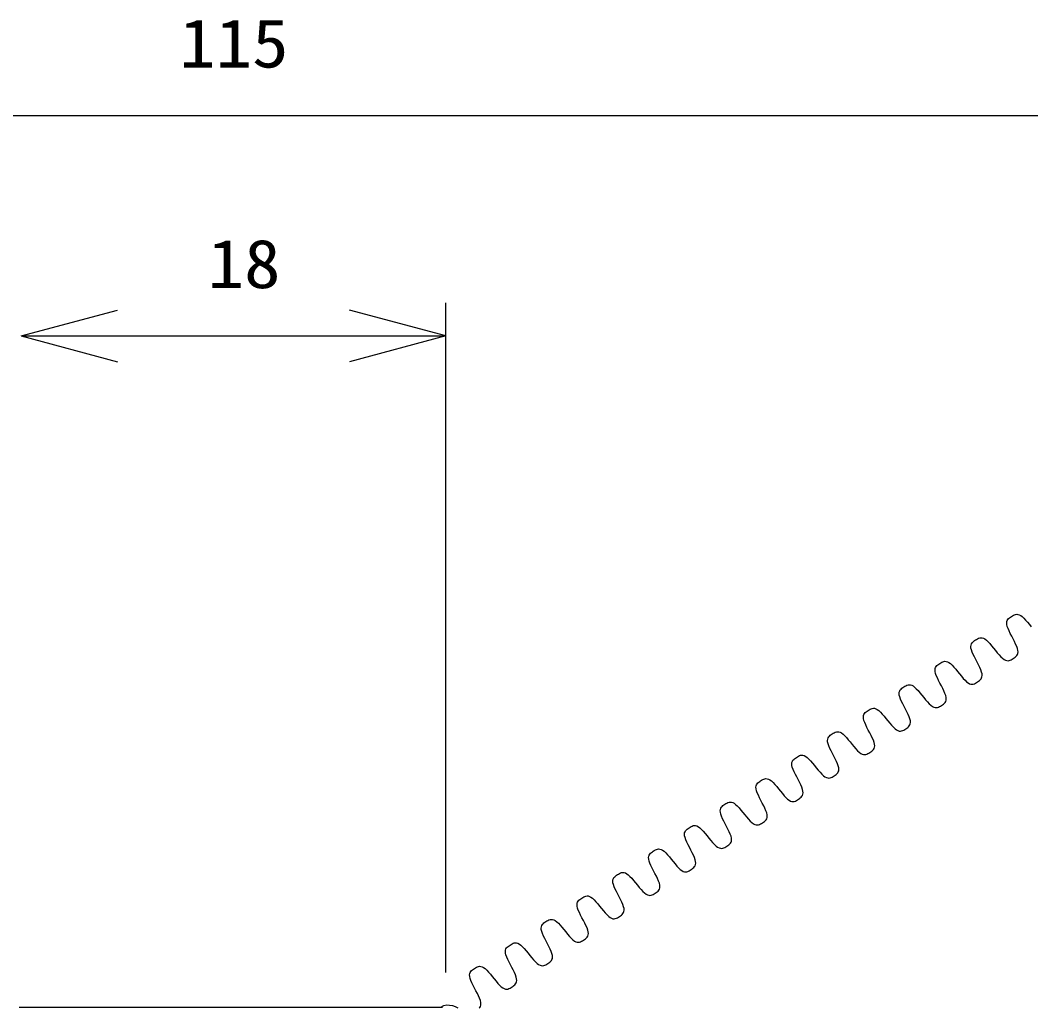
# Model space of a CAD drawing. Units: millimetres on the paper. Extents: x -142 to 142, y -95 to 95.
# Drawn here: x -58.96 to -28.55, y -57.89 to -28.16 of the extents above; entities that cross this region are included whole.
import ezdxf
from ezdxf.enums import TextEntityAlignment as Align

# ---------------------------------------------------------------- set-up
doc = ezdxf.new("R2010")
doc.units = ezdxf.units.MM
doc.layers.add('0-0_0', color=4, linetype='Continuous')
doc.styles.add('ＭＳ ゴシック', font='')
doc.styles.get('ＭＳ ゴシック').set_extended_font_data('MS Gothic')

msp = doc.modelspace()

# ---------------------------------------------------------------- linework, layer by layer
at = {"layer": '0-0_0'}
for p, q in [((-81.351, -31.028), (-24.751, -31.028)), ((-46.147, -56.827), (-46.147, -36.668)), ((-58.922, -37.668), (-46.152, -37.668))]:
    msp.add_line(p, q, dxfattribs=at)
at = {"layer": '0-0_0', "color": 7}
for p, q in [((-58.922, -37.668), (-56.025, -36.891)), ((-46.152, -37.668), (-49.05, -36.891)), ((-58.922, -37.668), (-56.025, -38.444)), ((-46.152, -37.668), (-49.05, -38.444))]:
    msp.add_line(p, q, dxfattribs=at)
at = {"layer": '0-0_0'}
for points in [[(-29.405, -47.371), (-29.359, -47.405), (-29.316, -47.427), (-29.277, -47.439), (-29.24, -47.442), (-29.206, -47.438), (-29.173, -47.427), (-29.141, -47.412), (-29.111, -47.394), (-29.081, -47.375), (-29.051, -47.355), (-29.023, -47.334), (-28.996, -47.311), (-28.974, -47.285), (-28.956, -47.256), (-28.944, -47.221), (-28.939, -47.18), (-28.943, -47.132), (-28.955, -47.076), (-28.979, -47.011), (-29.01, -46.94), (-29.047, -46.863), (-29.088, -46.784), (-29.13, -46.703), (-29.171, -46.623), (-29.208, -46.547), (-29.24, -46.475), (-29.263, -46.411), (-29.276, -46.355), (-29.279, -46.307), (-29.274, -46.266), (-29.263, -46.231), (-29.245, -46.201), (-29.222, -46.176), (-29.196, -46.153), (-29.167, -46.132), (-29.137, -46.112), (-29.107, -46.093), (-29.077, -46.075), (-29.045, -46.06)], [(-29.045, -46.06), (-29.013, -46.05), (-28.978, -46.045), (-28.941, -46.048), (-28.902, -46.06), (-28.859, -46.082), (-28.813, -46.116), (-28.763, -46.163), (-28.71, -46.221), (-28.655, -46.285), (-28.598, -46.354), (-28.541, -46.425)], [(-30.023, -47.928), (-30.018, -47.887), (-30.021, -47.839), (-30.034, -47.783), (-30.057, -47.719), (-30.089, -47.647), (-30.126, -47.571), (-30.167, -47.491), (-30.209, -47.41), (-30.25, -47.331), (-30.287, -47.254), (-30.318, -47.183), (-30.341, -47.118), (-30.354, -47.062), (-30.358, -47.014), (-30.353, -46.973), (-30.341, -46.938), (-30.323, -46.909), (-30.301, -46.883), (-30.275, -46.86), (-30.246, -46.839), (-30.216, -46.819), (-30.186, -46.8), (-30.156, -46.782), (-30.124, -46.767), (-30.092, -46.757), (-30.057, -46.752), (-30.02, -46.755), (-29.981, -46.767), (-29.938, -46.789), (-29.892, -46.824), (-29.842, -46.871), (-29.789, -46.928), (-29.734, -46.993), (-29.677, -47.062), (-29.62, -47.133), (-29.564, -47.202), (-29.508, -47.267), (-29.455, -47.324), (-29.405, -47.371)], [(-32.049, -48.238), (-31.999, -48.285), (-31.946, -48.342), (-31.89, -48.407), (-31.834, -48.476), (-31.777, -48.547), (-31.72, -48.616), (-31.665, -48.681), (-31.612, -48.738), (-31.562, -48.785), (-31.516, -48.819), (-31.473, -48.841), (-31.434, -48.853), (-31.397, -48.856), (-31.362, -48.851), (-31.33, -48.841), (-31.298, -48.826), (-31.268, -48.808), (-31.238, -48.789), (-31.208, -48.769), (-31.179, -48.748), (-31.153, -48.725), (-31.131, -48.699), (-31.113, -48.669), (-31.101, -48.635), (-31.096, -48.594), (-31.1, -48.546), (-31.113, -48.49), (-31.136, -48.425), (-31.167, -48.354), (-31.204, -48.277), (-31.245, -48.198), (-31.287, -48.117), (-31.328, -48.038), (-31.366, -47.961), (-31.397, -47.89), (-31.42, -47.825), (-31.433, -47.769), (-31.436, -47.721), (-31.432, -47.68)], [(-31.432, -47.68), (-31.42, -47.646), (-31.402, -47.616), (-31.379, -47.59), (-31.353, -47.567), (-31.324, -47.546), (-31.295, -47.527), (-31.265, -47.507), (-31.234, -47.489), (-31.203, -47.474), (-31.17, -47.464), (-31.136, -47.459), (-31.099, -47.462), (-31.06, -47.474), (-31.017, -47.497), (-30.971, -47.531), (-30.921, -47.578), (-30.868, -47.635), (-30.812, -47.7), (-30.756, -47.769), (-30.699, -47.84), (-30.642, -47.909), (-30.587, -47.974), (-30.534, -48.031), (-30.484, -48.078), (-30.437, -48.112), (-30.395, -48.134), (-30.355, -48.146), (-30.319, -48.149), (-30.284, -48.145), (-30.251, -48.134), (-30.22, -48.119), (-30.19, -48.101), (-30.16, -48.082), (-30.13, -48.062), (-30.101, -48.042), (-30.075, -48.019), (-30.052, -47.993), (-30.035, -47.963), (-30.023, -47.928)], [(-32.408, -49.548), (-32.376, -49.533), (-32.346, -49.515), (-32.316, -49.496), (-32.286, -49.476), (-32.257, -49.455), (-32.231, -49.432), (-32.209, -49.406), (-32.191, -49.377), (-32.179, -49.342), (-32.174, -49.301), (-32.178, -49.253), (-32.19, -49.197), (-32.214, -49.133), (-32.245, -49.061), (-32.282, -48.984), (-32.323, -48.905), (-32.365, -48.824), (-32.406, -48.745), (-32.443, -48.668), (-32.475, -48.597), (-32.498, -48.532), (-32.511, -48.476), (-32.514, -48.428), (-32.51, -48.388), (-32.498, -48.353), (-32.48, -48.323), (-32.457, -48.297), (-32.431, -48.274), (-32.403, -48.253), (-32.373, -48.234), (-32.343, -48.214), (-32.312, -48.196), (-32.281, -48.182), (-32.248, -48.171), (-32.214, -48.167), (-32.177, -48.17), (-32.137, -48.181), (-32.095, -48.204), (-32.049, -48.238)], [(-33.36, -49.691), (-33.401, -49.611), (-33.443, -49.531), (-33.484, -49.451), (-33.521, -49.375), (-33.552, -49.303), (-33.575, -49.239), (-33.588, -49.183), (-33.592, -49.135), (-33.587, -49.094), (-33.575, -49.059), (-33.557, -49.029), (-33.534, -49.003), (-33.508, -48.981), (-33.48, -48.96), (-33.45, -48.94), (-33.42, -48.921), (-33.39, -48.903), (-33.358, -48.888), (-33.326, -48.877), (-33.291, -48.873), (-33.255, -48.876), (-33.215, -48.888), (-33.173, -48.91), (-33.126, -48.944), (-33.077, -48.991), (-33.024, -49.049), (-32.968, -49.113), (-32.912, -49.183), (-32.854, -49.253), (-32.798, -49.322), (-32.742, -49.387), (-32.689, -49.444), (-32.639, -49.491), (-32.593, -49.526), (-32.551, -49.548), (-32.511, -49.56), (-32.475, -49.563), (-32.44, -49.558), (-32.408, -49.548)], [(-34.952, -50.735), (-34.896, -50.799), (-34.843, -50.857), (-34.793, -50.904), (-34.747, -50.938), (-34.705, -50.96), (-34.665, -50.972), (-34.629, -50.975), (-34.594, -50.971), (-34.562, -50.96), (-34.53, -50.945), (-34.5, -50.928), (-34.47, -50.908), (-34.44, -50.889), (-34.412, -50.868), (-34.386, -50.845), (-34.363, -50.819), (-34.345, -50.789), (-34.333, -50.755), (-34.329, -50.714), (-34.332, -50.666), (-34.345, -50.61), (-34.368, -50.545), (-34.4, -50.474), (-34.437, -50.397), (-34.478, -50.318), (-34.52, -50.237), (-34.561, -50.158), (-34.598, -50.081), (-34.629, -50.01), (-34.653, -49.945), (-34.666, -49.889), (-34.669, -49.841), (-34.664, -49.8), (-34.652, -49.765), (-34.635, -49.736), (-34.612, -49.71), (-34.586, -49.687), (-34.557, -49.666), (-34.528, -49.646)], [(-34.528, -49.646), (-34.498, -49.627), (-34.467, -49.609), (-34.436, -49.594), (-34.403, -49.584), (-34.369, -49.579), (-34.332, -49.582), (-34.293, -49.594), (-34.25, -49.617), (-34.204, -49.651), (-34.154, -49.698), (-34.101, -49.755), (-34.046, -49.82), (-33.989, -49.889), (-33.932, -49.96), (-33.875, -50.029), (-33.82, -50.094), (-33.767, -50.151), (-33.717, -50.198), (-33.671, -50.232), (-33.628, -50.254), (-33.589, -50.266), (-33.552, -50.269), (-33.518, -50.265), (-33.485, -50.254), (-33.454, -50.239), (-33.423, -50.221), (-33.393, -50.202), (-33.363, -50.182), (-33.335, -50.161), (-33.309, -50.139), (-33.286, -50.113), (-33.268, -50.083), (-33.256, -50.048), (-33.251, -50.007), (-33.255, -49.959), (-33.268, -49.903), (-33.291, -49.839), (-33.322, -49.767), (-33.36, -49.691)], [(-35.461, -51.551), (-35.439, -51.525), (-35.421, -51.495), (-35.409, -51.46), (-35.404, -51.419), (-35.408, -51.371), (-35.421, -51.315), (-35.444, -51.251), (-35.475, -51.179), (-35.513, -51.103), (-35.554, -51.023), (-35.596, -50.943), (-35.637, -50.863), (-35.674, -50.787), (-35.705, -50.715), (-35.729, -50.651), (-35.742, -50.595), (-35.745, -50.547), (-35.74, -50.506), (-35.728, -50.471), (-35.711, -50.441), (-35.688, -50.416), (-35.662, -50.393), (-35.633, -50.372), (-35.604, -50.352), (-35.574, -50.333), (-35.543, -50.315), (-35.512, -50.3), (-35.479, -50.29), (-35.445, -50.285), (-35.408, -50.288), (-35.369, -50.3), (-35.326, -50.323), (-35.28, -50.357), (-35.23, -50.404), (-35.177, -50.461), (-35.122, -50.526), (-35.065, -50.595), (-35.008, -50.666), (-34.952, -50.735)], [(-36.806, -51.357), (-36.819, -51.301), (-36.822, -51.253), (-36.818, -51.212), (-36.806, -51.178), (-36.788, -51.148), (-36.765, -51.122), (-36.739, -51.099), (-36.71, -51.078), (-36.681, -51.058), (-36.651, -51.039), (-36.62, -51.021), (-36.589, -51.006), (-36.556, -50.996), (-36.522, -50.991), (-36.485, -50.994), (-36.446, -51.006), (-36.403, -51.029), (-36.357, -51.063), (-36.307, -51.11), (-36.254, -51.167), (-36.198, -51.232), (-36.142, -51.301), (-36.085, -51.372), (-36.028, -51.441), (-35.973, -51.506), (-35.92, -51.563), (-35.87, -51.61), (-35.823, -51.644), (-35.781, -51.666), (-35.742, -51.678), (-35.705, -51.681), (-35.67, -51.677), (-35.638, -51.666), (-35.606, -51.651), (-35.576, -51.633), (-35.546, -51.614), (-35.516, -51.594), (-35.488, -51.573), (-35.461, -51.551)], [(-37.561, -51.7), (-37.522, -51.712), (-37.479, -51.734), (-37.433, -51.768), (-37.383, -51.815), (-37.33, -51.873), (-37.275, -51.937), (-37.218, -52.007), (-37.161, -52.077), (-37.105, -52.146), (-37.049, -52.211), (-36.996, -52.269), (-36.946, -52.315), (-36.9, -52.35), (-36.858, -52.372), (-36.818, -52.384), (-36.782, -52.387), (-36.747, -52.383), (-36.715, -52.372), (-36.683, -52.357), (-36.653, -52.34), (-36.623, -52.32), (-36.593, -52.301), (-36.565, -52.28), (-36.539, -52.257), (-36.516, -52.231), (-36.498, -52.201), (-36.486, -52.167), (-36.482, -52.126), (-36.485, -52.078), (-36.498, -52.022), (-36.521, -51.957), (-36.553, -51.886), (-36.59, -51.809), (-36.631, -51.73), (-36.673, -51.649), (-36.714, -51.57), (-36.751, -51.493), (-36.783, -51.422), (-36.806, -51.357)], [(-37.894, -53.089), (-37.857, -53.092), (-37.822, -53.087), (-37.79, -53.077), (-37.758, -53.062), (-37.728, -53.044), (-37.698, -53.025), (-37.668, -53.005), (-37.64, -52.984), (-37.614, -52.961), (-37.591, -52.936), (-37.573, -52.906), (-37.562, -52.871), (-37.557, -52.83), (-37.56, -52.782), (-37.573, -52.727), (-37.597, -52.662), (-37.628, -52.591), (-37.665, -52.514), (-37.706, -52.435), (-37.748, -52.354), (-37.789, -52.275), (-37.827, -52.198), (-37.858, -52.127), (-37.881, -52.062), (-37.894, -52.006), (-37.898, -51.958), (-37.893, -51.918), (-37.881, -51.883), (-37.863, -51.853), (-37.841, -51.827), (-37.815, -51.804), (-37.786, -51.784), (-37.756, -51.764), (-37.726, -51.745), (-37.696, -51.727), (-37.665, -51.712), (-37.632, -51.701), (-37.598, -51.697), (-37.561, -51.7)], [(-38.65, -53.433), (-38.673, -53.369), (-38.705, -53.297), (-38.742, -53.221), (-38.783, -53.141), (-38.825, -53.06), (-38.866, -52.981), (-38.903, -52.904), (-38.934, -52.833), (-38.957, -52.768), (-38.97, -52.712), (-38.974, -52.664), (-38.969, -52.624), (-38.957, -52.589), (-38.939, -52.559), (-38.917, -52.533), (-38.891, -52.51), (-38.862, -52.49), (-38.832, -52.47), (-38.802, -52.45), (-38.772, -52.432), (-38.741, -52.418), (-38.708, -52.407), (-38.673, -52.403), (-38.637, -52.406), (-38.597, -52.417), (-38.555, -52.44), (-38.509, -52.474), (-38.459, -52.521), (-38.406, -52.578), (-38.35, -52.643), (-38.294, -52.712), (-38.237, -52.782), (-38.18, -52.852), (-38.125, -52.916), (-38.072, -52.974), (-38.022, -53.02), (-37.976, -53.055), (-37.933, -53.077), (-37.894, -53.089)], [(-39.994, -53.239), (-39.968, -53.216), (-39.939, -53.195), (-39.91, -53.176), (-39.88, -53.156), (-39.849, -53.138), (-39.818, -53.123), (-39.785, -53.113), (-39.751, -53.109), (-39.714, -53.112), (-39.674, -53.124), (-39.632, -53.146), (-39.586, -53.18), (-39.536, -53.227), (-39.483, -53.284), (-39.428, -53.349), (-39.371, -53.418), (-39.314, -53.489), (-39.257, -53.558), (-39.202, -53.623), (-39.149, -53.68), (-39.099, -53.727), (-39.053, -53.761), (-39.01, -53.783), (-38.971, -53.795), (-38.934, -53.798), (-38.9, -53.794), (-38.867, -53.784), (-38.836, -53.769), (-38.805, -53.751), (-38.775, -53.732), (-38.745, -53.712), (-38.717, -53.691), (-38.691, -53.668), (-38.668, -53.642), (-38.65, -53.613), (-38.638, -53.578), (-38.634, -53.537), (-38.637, -53.489), (-38.65, -53.433)], [(-40.505, -54.056), (-40.448, -54.125), (-40.391, -54.196), (-40.335, -54.265), (-40.279, -54.33), (-40.226, -54.387), (-40.176, -54.434), (-40.13, -54.468), (-40.088, -54.49), (-40.048, -54.502), (-40.012, -54.505), (-39.977, -54.501), (-39.944, -54.49), (-39.913, -54.475), (-39.883, -54.457), (-39.853, -54.438), (-39.823, -54.418), (-39.794, -54.397), (-39.768, -54.375), (-39.746, -54.349), (-39.728, -54.319), (-39.716, -54.284), (-39.711, -54.243), (-39.714, -54.195), (-39.727, -54.139), (-39.75, -54.075), (-39.782, -54.003), (-39.819, -53.927), (-39.86, -53.847), (-39.902, -53.767), (-39.943, -53.687), (-39.98, -53.611), (-40.012, -53.539), (-40.035, -53.475), (-40.048, -53.419), (-40.051, -53.371), (-40.046, -53.33), (-40.034, -53.295), (-40.017, -53.265), (-39.994, -53.239)], [(-40.93, -55.144), (-40.9, -55.125), (-40.871, -55.104), (-40.845, -55.081), (-40.823, -55.055), (-40.805, -55.025), (-40.793, -54.991), (-40.788, -54.95), (-40.791, -54.902), (-40.804, -54.846), (-40.828, -54.781), (-40.859, -54.71), (-40.896, -54.633), (-40.937, -54.554), (-40.979, -54.473), (-41.02, -54.394), (-41.058, -54.317), (-41.089, -54.246), (-41.112, -54.181), (-41.125, -54.125), (-41.129, -54.077), (-41.124, -54.036), (-41.112, -54.002), (-41.094, -53.972), (-41.071, -53.946), (-41.045, -53.923), (-41.017, -53.902), (-40.987, -53.882), (-40.957, -53.863), (-40.927, -53.845), (-40.895, -53.83), (-40.863, -53.82), (-40.828, -53.815), (-40.791, -53.818), (-40.752, -53.83), (-40.709, -53.853), (-40.663, -53.887), (-40.613, -53.934), (-40.56, -53.991), (-40.505, -54.056)], [(-42.097, -55.1), (-42.134, -55.023), (-42.166, -54.952), (-42.189, -54.887), (-42.202, -54.831), (-42.205, -54.783), (-42.2, -54.742), (-42.189, -54.708), (-42.171, -54.678), (-42.148, -54.652), (-42.122, -54.629), (-42.093, -54.608), (-42.064, -54.588), (-42.034, -54.569), (-42.003, -54.551), (-41.972, -54.536), (-41.939, -54.526), (-41.905, -54.521), (-41.868, -54.524), (-41.829, -54.536), (-41.786, -54.559), (-41.74, -54.593), (-41.69, -54.64), (-41.637, -54.697), (-41.582, -54.762), (-41.525, -54.831), (-41.468, -54.902), (-41.411, -54.971), (-41.356, -55.035), (-41.303, -55.093), (-41.253, -55.14), (-41.207, -55.174), (-41.164, -55.196), (-41.125, -55.208), (-41.088, -55.211), (-41.054, -55.207), (-41.021, -55.196), (-40.99, -55.181), (-40.96, -55.164), (-40.93, -55.144)], [(-43.407, -56.552), (-43.361, -56.586), (-43.319, -56.609), (-43.279, -56.621), (-43.243, -56.624), (-43.208, -56.619), (-43.175, -56.609), (-43.144, -56.594), (-43.114, -56.576), (-43.084, -56.556), (-43.054, -56.537), (-43.026, -56.516), (-42.999, -56.493), (-42.977, -56.467), (-42.959, -56.437), (-42.947, -56.403), (-42.942, -56.362), (-42.946, -56.314), (-42.959, -56.258), (-42.982, -56.193), (-43.013, -56.122), (-43.051, -56.046), (-43.091, -55.966), (-43.133, -55.886), (-43.174, -55.806), (-43.212, -55.73), (-43.243, -55.658), (-43.266, -55.594), (-43.279, -55.538), (-43.283, -55.49), (-43.278, -55.449), (-43.266, -55.414), (-43.248, -55.384), (-43.226, -55.359), (-43.199, -55.336), (-43.171, -55.315), (-43.141, -55.295), (-43.111, -55.276), (-43.081, -55.258), (-43.049, -55.243)], [(-43.049, -55.243), (-43.017, -55.232), (-42.982, -55.228), (-42.945, -55.231), (-42.906, -55.243), (-42.863, -55.265), (-42.817, -55.299), (-42.767, -55.346), (-42.714, -55.403), (-42.659, -55.468), (-42.602, -55.537), (-42.545, -55.608), (-42.489, -55.677), (-42.433, -55.742), (-42.38, -55.799), (-42.33, -55.846), (-42.284, -55.88), (-42.242, -55.903), (-42.202, -55.915), (-42.165, -55.918), (-42.131, -55.913), (-42.098, -55.902), (-42.067, -55.888), (-42.037, -55.87), (-42.007, -55.85), (-41.977, -55.83), (-41.948, -55.81), (-41.922, -55.787), (-41.9, -55.761), (-41.882, -55.731), (-41.87, -55.696), (-41.865, -55.655), (-41.869, -55.607), (-41.881, -55.552), (-41.905, -55.487), (-41.936, -55.416), (-41.973, -55.339), (-42.014, -55.26), (-42.056, -55.179), (-42.097, -55.1)], [(-44.023, -57.109), (-44.019, -57.068), (-44.022, -57.02), (-44.035, -56.964), (-44.058, -56.9), (-44.09, -56.828), (-44.127, -56.752), (-44.168, -56.672), (-44.21, -56.592), (-44.251, -56.512), (-44.288, -56.435), (-44.32, -56.364), (-44.343, -56.299), (-44.356, -56.244), (-44.359, -56.196), (-44.354, -56.155), (-44.343, -56.12), (-44.325, -56.09), (-44.302, -56.064), (-44.276, -56.041), (-44.248, -56.021), (-44.218, -56.001), (-44.188, -55.981), (-44.157, -55.964), (-44.126, -55.949), (-44.093, -55.938), (-44.059, -55.934), (-44.022, -55.937), (-43.983, -55.949), (-43.94, -55.971), (-43.894, -56.005), (-43.844, -56.052), (-43.791, -56.109), (-43.736, -56.174), (-43.679, -56.243), (-43.622, -56.314), (-43.565, -56.383), (-43.51, -56.448), (-43.457, -56.505), (-43.407, -56.552)], [(-45.431, -56.861), (-45.419, -56.826), (-45.401, -56.796), (-45.379, -56.77), (-45.352, -56.748), (-45.324, -56.727), (-45.294, -56.707), (-45.264, -56.688), (-45.234, -56.67), (-45.203, -56.655), (-45.17, -56.644), (-45.135, -56.64), (-45.099, -56.643), (-45.059, -56.654), (-45.017, -56.677), (-44.971, -56.711), (-44.921, -56.758), (-44.868, -56.815), (-44.812, -56.88), (-44.756, -56.949), (-44.699, -57.02), (-44.642, -57.089), (-44.587, -57.154), (-44.534, -57.211), (-44.484, -57.258), (-44.438, -57.292), (-44.395, -57.314), (-44.356, -57.326), (-44.319, -57.329), (-44.284, -57.325), (-44.252, -57.314), (-44.22, -57.299), (-44.19, -57.282), (-44.16, -57.262), (-44.13, -57.242), (-44.102, -57.222), (-44.076, -57.199), (-44.053, -57.173), (-44.035, -57.143), (-44.023, -57.109)], [(-45.153, -57.905), (-45.13, -57.88), (-45.112, -57.85), (-45.1, -57.815), (-45.095, -57.774), (-45.099, -57.726), (-45.112, -57.67), (-45.135, -57.605), (-45.166, -57.534), (-45.204, -57.457), (-45.245, -57.378), (-45.287, -57.297), (-45.328, -57.218), (-45.365, -57.141), (-45.396, -57.07), (-45.419, -57.005), (-45.432, -56.949), (-45.436, -56.901), (-45.431, -56.861)], [(-58.989, -57.868), (-46.255, -57.868)], [(-46.301, -57.868), (-46.211, -57.824), (-46.123, -57.804), (-46.037, -57.806), (-45.953, -57.824), (-45.872, -57.854), (-45.795, -57.891)]]:
    msp.add_lwpolyline(points, dxfattribs=at)

# ---------------------------------------------------------------- texts
at = {"layer": '0-0_0', "style": 'ＭＳ ゴシック', "width": 1.1}
for s, p in [('115', (-54.173, -30.028)), ('18', (-53.318, -36.668))]:
    msp.add_text(s, height=1.466, dxfattribs=at).set_placement(p, align=Align.BOTTOM_LEFT)

doc.saveas('drawing.dxf')
